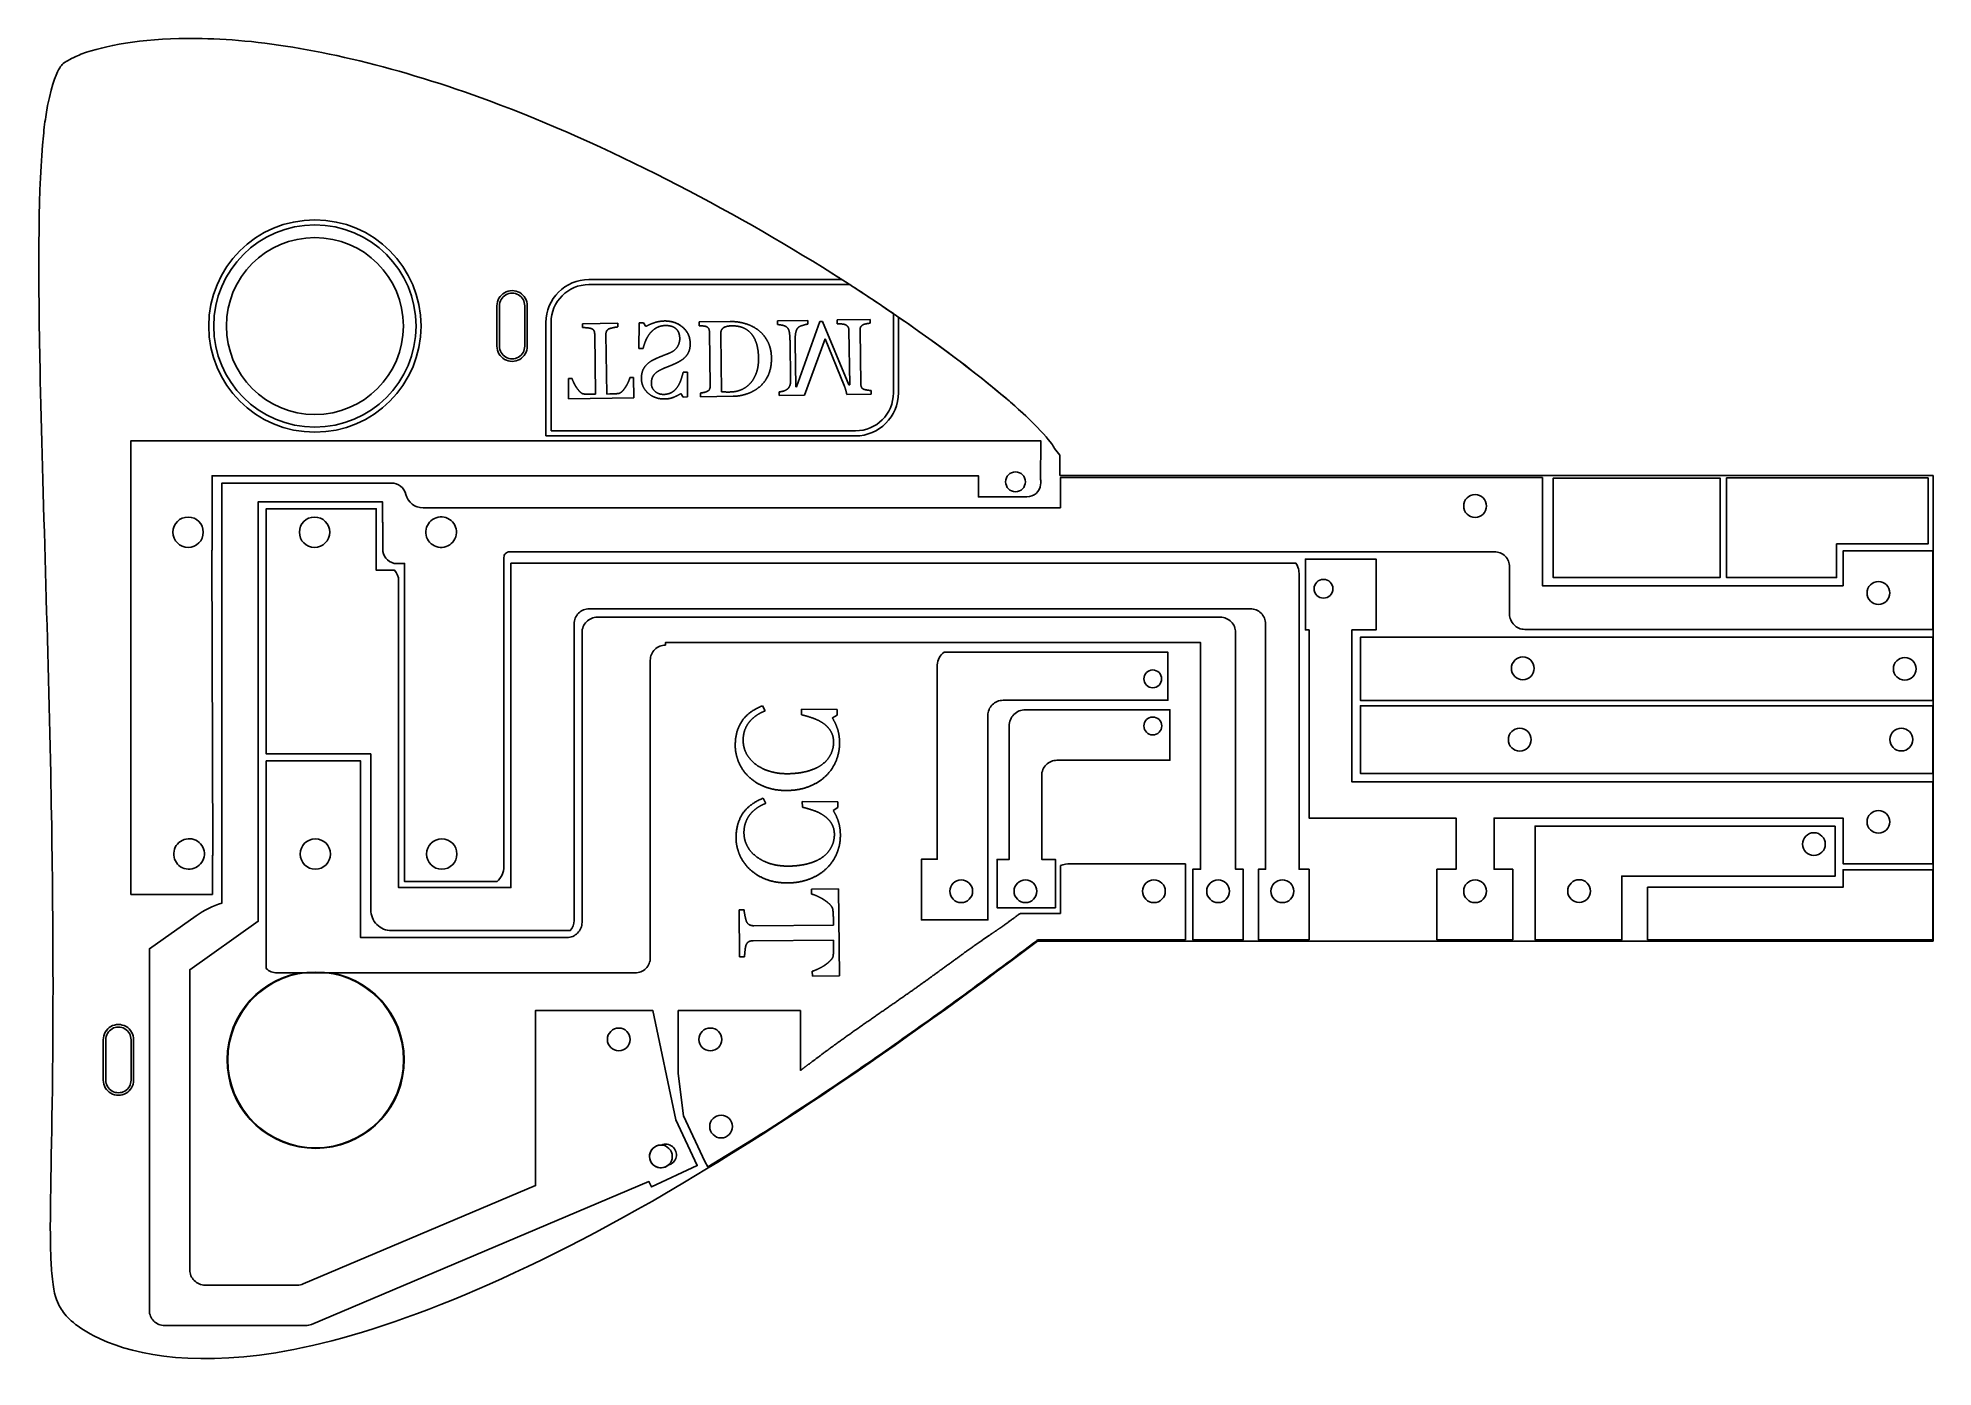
# Model space of a CAD drawing. Header units: millimetres. Extents: x -112.4 to -37.5, y -159.8 to -107.2.
import ezdxf

# ---------------------------------------------------------------- set-up
doc = ezdxf.new("R2010")
doc.units = ezdxf.units.MM
doc.layers.get('0').update_dxf_attribs({"linetype": 'CONTINUOUS'})

msp = doc.modelspace()

# ---------------------------------------------------------------- linework, layer by layer
for p, q in [((-80.622, -116.807), (-90.625, -116.807)), ((-90.625, -117.007), (-80.31, -117.007)), ((-94.163, -119.445), (-94.163, -117.846)), ((-93.163, -117.845), (-93.163, -119.445)), ((-79.504, -118.386), (-80.811, -118.405)), ((-80.811, -118.405), (-80.809, -118.553)), ((-79.502, -118.534), (-79.504, -118.386)), ((-78.585, -118.154), (-78.585, -121.292)), ((-78.385, -121.292), (-78.385, -118.291)), ((-92.325, -118.507), (-92.325, -122.992)), ((-92.125, -122.792), (-92.125, -118.507)), ((-89.485, -118.534), (-90.881, -118.554)), ((-90.881, -118.554), (-90.879, -118.702)), ((-90.398, -118.958), (-90.363, -121.343)), ((-89.919, -121.336), (-89.954, -118.97)), ((-89.483, -118.682), (-89.485, -118.534)), ((-88.636, -118.519), (-88.651, -119.533)), ((-88.47, -118.517), (-88.636, -118.519)), ((-88.378, -118.667), (-88.47, -118.517)), ((-85.045, -118.468), (-86.27, -118.486)), ((-86.27, -118.486), (-86.268, -118.634)), ((-85.86, -118.874), (-85.829, -121.009)), ((-85.381, -121.252), (-85.415, -118.98)), ((-81.974, -118.422), (-83.169, -118.44)), ((-83.169, -118.44), (-83.166, -118.588)), ((-81.494, -118.463), (-82.417, -121.05)), ((-82.097, -121.383), (-81.283, -119.15)), ((-81.972, -118.57), (-81.974, -118.422)), ((-81.39, -118.462), (-81.494, -118.463)), ((-80.344, -120.967), (-81.39, -118.462)), ((-81.283, -119.15), (-80.532, -120.996)), ((-80.344, -118.815), (-80.312, -120.966)), ((-79.873, -120.941), (-79.904, -118.809)), ((-88.651, -119.533), (-88.482, -119.53)), ((-82.673, -119.265), (-82.65, -120.778)), ((-82.444, -121.05), (-82.47, -119.284)), ((-86.729, -120.469), (-86.898, -120.472)), ((-86.731, -121.451), (-86.729, -120.469)), ((-91.294, -120.716), (-91.439, -120.719)), ((-91.439, -120.719), (-91.428, -121.521)), ((-90.363, -121.343), (-90.484, -121.344)), ((-89.797, -121.334), (-89.919, -121.336)), ((-88.861, -120.68), (-89.005, -120.682)), ((-88.849, -121.483), (-88.861, -120.68)), ((-86.985, -121.313), (-86.898, -121.454)), ((-86.212, -121.296), (-86.21, -121.444)), ((-83.108, -121.25), (-83.106, -121.398)), ((-83.106, -121.398), (-82.097, -121.383)), ((-82.417, -121.05), (-82.444, -121.05)), ((-80.429, -121.358), (-79.464, -121.344)), ((-80.312, -120.966), (-80.344, -120.967)), ((-79.464, -121.344), (-79.466, -121.196)), ((-91.428, -121.521), (-88.849, -121.483)), ((-86.898, -121.454), (-86.731, -121.451)), ((-86.21, -121.444), (-84.917, -121.425)), ((-80.085, -122.792), (-92.125, -122.792)), ((-92.325, -122.992), (-80.085, -122.992)), ((-72.21, -123.488), (-72.238, -123.432)), ((-72.238, -123.432), (-72.21, -123.488)), ((-71.999, -123.752), (-72.21, -123.488)), ((-72.21, -123.488), (-71.999, -123.752)), ((-71.999, -124.561), (-71.999, -123.752)), ((-71.999, -123.752), (-71.999, -124.561)), ((-71.922, -124.561), (-71.999, -124.561)), ((-71.999, -124.561), (-71.922, -124.561)), ((-71.922, -124.562), (-71.922, -124.561)), ((-71.922, -124.561), (-71.922, -124.562)), ((-63.873, -124.562), (-71.922, -124.562)), ((-71.922, -124.562), (-63.873, -124.562)), ((-57.084, -124.561), (-63.873, -124.561)), ((-63.873, -124.561), (-63.873, -124.562)), ((-63.873, -124.562), (-63.873, -124.561)), ((-63.873, -124.561), (-57.084, -124.561)), ((-57.084, -124.562), (-57.084, -124.561)), ((-57.084, -124.561), (-57.084, -124.562)), ((-47.983, -124.562), (-57.084, -124.562)), ((-57.084, -124.562), (-47.983, -124.562)), ((-37.47, -124.561), (-47.983, -124.561)), ((-47.983, -124.561), (-47.983, -124.562)), ((-47.983, -124.562), (-47.983, -124.561)), ((-47.983, -124.561), (-37.47, -124.561)), ((-37.47, -142.976), (-37.47, -124.561)), ((-37.47, -124.561), (-37.47, -142.976)), ((-83.661, -133.873), (-83.763, -133.665)), ((-83.763, -133.665), (-83.661, -133.873)), ((-80.812, -133.812), (-82.219, -133.799)), ((-82.219, -133.799), (-82.217, -134.027)), ((-82.217, -134.027), (-82.219, -133.799)), ((-82.219, -133.799), (-80.812, -133.812)), ((-80.998, -134.15), (-80.81, -134.034)), ((-80.81, -134.034), (-80.998, -134.15)), ((-80.81, -134.034), (-80.812, -133.812)), ((-80.812, -133.812), (-80.81, -134.034)), ((-83.629, -137.528), (-83.731, -137.32)), ((-83.731, -137.32), (-83.629, -137.528)), ((-80.78, -137.467), (-82.187, -137.454)), ((-82.187, -137.454), (-82.185, -137.682)), ((-82.185, -137.682), (-82.187, -137.454)), ((-82.187, -137.454), (-80.78, -137.467)), ((-80.966, -137.805), (-80.778, -137.689)), ((-80.778, -137.689), (-80.966, -137.805)), ((-80.778, -137.689), (-80.78, -137.467)), ((-80.78, -137.467), (-80.778, -137.689)), ((-71.971, -139.99), (-71.971, -141.879)), ((-71.971, -141.879), (-71.971, -139.99)), ((-69.035, -139.92), (-71.59, -139.92)), ((-71.59, -139.92), (-69.035, -139.92)), ((-69.035, -139.921), (-69.035, -139.92)), ((-69.035, -139.92), (-69.035, -139.921)), ((-67.035, -139.921), (-69.035, -139.921)), ((-69.035, -139.921), (-67.035, -139.921)), ((-67.035, -142.926), (-67.035, -139.921)), ((-67.035, -139.921), (-67.035, -142.926)), ((-80.75, -140.916), (-81.82, -140.926)), ((-81.82, -140.926), (-80.75, -140.916)), ((-81.82, -140.926), (-81.818, -141.118)), ((-81.818, -141.118), (-81.82, -140.926)), ((-80.72, -144.355), (-80.75, -140.916)), ((-80.75, -140.916), (-80.72, -144.355)), ((-84.49, -141.739), (-84.687, -141.74)), ((-84.687, -141.74), (-84.49, -141.739)), ((-84.687, -141.74), (-84.671, -143.603)), ((-84.671, -143.603), (-84.687, -141.74)), ((-80.954, -142.342), (-84.109, -142.369)), ((-84.109, -142.369), (-80.954, -142.342)), ((-80.956, -142.18), (-80.954, -142.342)), ((-80.954, -142.342), (-80.956, -142.18)), ((-72.595, -141.879), (-73.566, -141.879)), ((-73.566, -141.879), (-72.595, -141.879)), ((-72.453, -141.879), (-72.595, -141.879)), ((-72.595, -141.879), (-72.171, -141.879)), ((-72.171, -141.879), (-72.453, -141.879)), ((-71.971, -141.879), (-72.171, -141.879)), ((-72.171, -141.879), (-71.971, -141.879)), ((-84.129, -142.961), (-80.949, -142.934)), ((-80.949, -142.934), (-84.129, -142.961)), ((-80.949, -142.934), (-80.948, -143.095)), ((-80.948, -143.095), (-80.949, -142.934)), ((-72.918, -142.962), (-72.888, -142.926)), ((-72.888, -142.926), (-72.918, -142.962)), ((-72.888, -142.926), (-67.035, -142.926)), ((-67.035, -142.926), (-72.888, -142.926)), ((-72.888, -142.976), (-37.47, -142.976)), ((-37.47, -142.976), (-72.888, -142.976)), ((-84.671, -143.603), (-84.474, -143.601)), ((-84.474, -143.601), (-84.671, -143.603)), ((-81.792, -144.17), (-81.79, -144.364)), ((-81.79, -144.364), (-81.792, -144.17)), ((-81.79, -144.364), (-80.72, -144.355)), ((-80.72, -144.355), (-81.79, -144.364)), ((-82.259, -145.718), (-87.102, -145.718)), ((-87.102, -145.718), (-87.102, -148.218)), ((-87.102, -148.218), (-87.102, -145.718)), ((-87.102, -145.718), (-82.259, -145.718)), ((-82.259, -148.093), (-82.259, -145.718)), ((-82.259, -145.718), (-82.259, -148.093)), ((-109.732, -148.477), (-109.732, -146.877)), ((-108.732, -146.877), (-108.732, -148.476)), ((-87.102, -148.218), (-86.888, -149.887)), ((-86.888, -149.887), (-87.102, -148.218)), ((-86.888, -149.887), (-86.043, -151.7)), ((-86.043, -151.7), (-86.888, -149.887)), ((-85.917, -151.908), (-84.197, -150.855)), ((-84.197, -150.855), (-85.917, -151.908)), ((-86.043, -151.7), (-85.917, -151.908)), ((-85.917, -151.908), (-86.043, -151.7))]:
    msp.add_line(p, q)
for points in [[(-94.263, -117.846, -1.000273), (-93.063, -117.845), (-93.063, -119.445, -1.000273), (-94.263, -119.445)], [(-108.737, -123.184), (-72.756, -123.184), (-72.763, -124.712, -0.050368), (-72.764, -124.913, -0.383639), (-73.311, -125.405), (-75.223, -125.405), (-75.223, -124.567), (-105.529, -124.567), (-105.529, -127.496), (-105.527, -127.503, 0.078616), (-105.533, -127.542), (-105.504, -139.524, -0.045211), (-105.518, -139.691), (-105.518, -141.131), (-108.737, -141.131), (-108.737, -128.99), (-108.737, -128.99)], [(-105.529, -124.567), (-75.223, -124.567), (-75.223, -125.405), (-73.311, -125.405, 0.383639), (-72.764, -124.913, 0.050368), (-72.763, -124.712), (-72.756, -123.184), (-108.737, -123.184), (-108.737, -128.99), (-108.737, -128.99), (-108.737, -141.131), (-105.518, -141.131), (-105.518, -139.691, 0.045211), (-105.504, -139.524), (-105.533, -127.542, -0.078616), (-105.527, -127.503), (-105.529, -127.496)], [(-92.732, -152.65), (-92.732, -145.718), (-88.102, -145.718), (-87.186, -150.044), (-86.34, -151.857), (-88.153, -152.702), (-88.251, -152.491), (-101.598, -158.138, -0.100395), (-101.832, -158.185), (-107.409, -158.185, -0.414214), (-108.009, -157.585), (-108.009, -143.282), (-106.159, -141.973, -0.079348), (-105.14, -141.471), (-105.14, -124.858), (-98.443, -124.858, -0.342854), (-97.862, -125.31, 0.342854), (-97.183, -125.837), (-71.979, -125.837), (-71.979, -124.639), (-52.918, -124.639), (-52.918, -126.628, -0.003841), (-52.918, -126.637), (-52.918, -128.917), (-41.03, -128.917), (-41.03, -127.545), (-37.475, -127.545), (-37.475, -130.645), (-53.618, -130.645, -0.414214), (-54.218, -130.045), (-54.218, -128.174, 0.414214), (-54.818, -127.574), (-93.763, -127.574, 0.414214), (-93.988, -127.799), (-93.988, -140.022, -0.21525), (-94.259, -140.622), (-97.915, -140.622), (-97.915, -128.039), (-98.325, -128.039, -0.344351), (-98.78, -127.457), (-98.78, -126.467, 0.033605), (-98.785, -126.387), (-98.795, -125.6), (-101.711, -125.6), (-101.711, -125.6), (-103.7, -125.6), (-103.7, -128.607), (-103.7, -128.607), (-103.7, -130.974), (-103.7, -130.974), (-103.7, -142.116), (-103.7, -142.116), (-103.7, -142.193), (-106.409, -144.11), (-106.409, -155.985, 0.414214), (-105.809, -156.585), (-102.156, -156.585, 0.100395), (-101.923, -156.538)], [(-92.732, -145.718), (-92.732, -152.65), (-101.923, -156.538, -0.100395), (-102.156, -156.585), (-105.809, -156.585, -0.414214), (-106.409, -155.985), (-106.409, -144.11), (-103.7, -142.193), (-103.7, -142.116), (-103.7, -142.116), (-103.7, -130.974), (-103.7, -130.974), (-103.7, -128.607), (-103.7, -128.607), (-103.7, -125.6), (-101.711, -125.6), (-101.711, -125.6), (-98.795, -125.6), (-98.785, -126.387, -0.033605), (-98.78, -126.467), (-98.78, -127.457, 0.344351), (-98.325, -128.039), (-97.915, -128.039), (-97.915, -140.622), (-94.259, -140.622, 0.21525), (-93.988, -140.022), (-93.988, -127.799, -0.414214), (-93.763, -127.574), (-54.818, -127.574, -0.414214), (-54.218, -128.174), (-54.218, -130.045, 0.414214), (-53.618, -130.645), (-37.475, -130.645), (-37.475, -127.545), (-41.03, -127.545), (-41.03, -128.917), (-52.918, -128.917), (-52.918, -126.637, 0.003841), (-52.918, -126.628), (-52.918, -124.639), (-71.979, -124.639), (-71.979, -125.837), (-97.183, -125.837, -0.342854), (-97.862, -125.31, 0.342854), (-98.443, -124.858), (-105.14, -124.858), (-105.14, -141.471, 0.079348), (-106.159, -141.973), (-108.009, -143.282), (-108.009, -157.585, 0.414214), (-107.409, -158.185), (-101.832, -158.185, 0.100395), (-101.598, -158.138), (-88.251, -152.491), (-88.153, -152.702), (-86.34, -151.857), (-87.186, -150.044), (-88.102, -145.718)], [(-102.404, -125.873), (-101.481, -125.874), (-99.038, -125.874), (-99.038, -128.039), (-99.039, -128.039), (-99.039, -128.089), (-99.038, -128.089), (-99.038, -128.307), (-98.313, -128.307, -0.190002), (-98.152, -128.716), (-98.152, -131.974), (-98.152, -131.974), (-98.152, -140.862), (-93.711, -140.862), (-93.711, -128.03), (-62.666, -128.03, -0.073955), (-62.586, -128.188, -0.091394), (-62.543, -128.424), (-62.543, -140.137), (-62.149, -140.137), (-62.149, -142.926), (-64.149, -142.926), (-64.149, -140.137), (-63.869, -140.137), (-63.869, -130.43, 0.414214), (-64.469, -129.83), (-90.611, -129.83, 0.414214), (-91.211, -130.43), (-91.211, -142.162, -0.184483), (-91.364, -142.562), (-98.432, -142.562, -0.414214), (-99.252, -141.742), (-99.252, -135.574), (-103.383, -135.574), (-103.383, -125.873)], [(-62.666, -128.03), (-93.711, -128.03), (-93.711, -140.862), (-98.152, -140.862), (-98.152, -131.974), (-98.152, -131.974), (-98.152, -128.716, 0.190002), (-98.313, -128.307), (-99.038, -128.307), (-99.038, -128.089), (-99.039, -128.089), (-99.039, -128.039), (-99.038, -128.039), (-99.038, -125.874), (-101.481, -125.874), (-102.404, -125.873), (-103.383, -125.873), (-103.383, -135.574), (-99.252, -135.574), (-99.252, -141.742, 0.414214), (-98.432, -142.562), (-91.364, -142.562, 0.184483), (-91.211, -142.162), (-91.211, -130.43, -0.414214), (-90.611, -129.83), (-64.469, -129.83, -0.414214), (-63.869, -130.43), (-63.869, -140.137), (-64.149, -140.137), (-64.149, -142.926), (-62.149, -142.926), (-62.149, -140.137), (-62.543, -140.137), (-62.543, -128.424, 0.091394), (-62.586, -128.188, 0.073955)], [(-66.434, -140.137), (-66.434, -131.166), (-87.598, -131.166), (-87.598, -131.266, 0.414214), (-88.198, -131.866), (-88.198, -143.635, -0.414214), (-88.798, -144.235), (-100.655, -144.235), (-100.655, -144.235), (-100.797, -144.235, -10.933595), (-102.067, -144.235), (-102.963, -144.235, -0.196469), (-103.383, -144.063), (-103.383, -135.85), (-101.963, -135.85), (-99.655, -135.85), (-99.655, -142.835), (-91.498, -142.835, 0.414214), (-90.898, -142.235), (-90.898, -130.766, -0.414214), (-90.298, -130.166), (-65.652, -130.166, -0.414214), (-65.052, -130.766), (-65.052, -140.137), (-64.749, -140.137), (-64.749, -142.926), (-66.749, -142.926), (-66.749, -140.137)], [(-66.434, -131.166), (-66.434, -140.137), (-66.749, -140.137), (-66.749, -142.926), (-64.749, -142.926), (-64.749, -140.137), (-65.052, -140.137), (-65.052, -130.766, 0.414214), (-65.652, -130.166), (-90.298, -130.166, 0.414214), (-90.898, -130.766), (-90.898, -142.235, -0.414214), (-91.498, -142.835), (-99.655, -142.835), (-99.655, -135.85), (-101.963, -135.85), (-103.383, -135.85), (-103.383, -144.063, 0.196469), (-102.963, -144.235), (-100.655, -144.235), (-100.655, -144.235), (-88.798, -144.235, 0.414214), (-88.198, -143.635), (-88.198, -131.866, -0.414214), (-87.598, -131.266), (-87.598, -131.166)], [(-76.849, -132.051, -0.251381), (-76.58, -131.551), (-67.726, -131.551), (-67.726, -133.451), (-74.249, -133.451, 0.414214), (-74.849, -134.051), (-74.849, -139.739), (-74.849, -139.739), (-74.849, -142.136), (-74.849, -142.136), (-74.849, -142.137), (-76.849, -142.137), (-76.849, -142.136), (-77.478, -142.136), (-77.478, -139.739), (-76.849, -139.739)], [(-67.726, -131.551), (-76.58, -131.551, 0.251381), (-76.849, -132.051), (-76.849, -139.739), (-77.478, -139.739), (-77.478, -142.136), (-76.849, -142.136), (-76.849, -142.137), (-74.849, -142.137), (-74.849, -142.136), (-74.849, -142.136), (-74.849, -139.739), (-74.849, -139.739), (-74.849, -134.051, -0.414214), (-74.249, -133.451), (-67.726, -133.451)], [(-72.181, -141.658), (-74.482, -141.658), (-74.482, -139.749), (-74.005, -139.749), (-74.005, -134.467, -0.414214), (-73.363, -133.825), (-67.647, -133.825), (-67.647, -135.825), (-72.121, -135.825, 0.414214), (-72.721, -136.425), (-72.721, -139.749), (-72.181, -139.749)], [(-74.482, -139.749), (-74.482, -141.658), (-72.181, -141.658), (-72.181, -139.749), (-72.721, -139.749), (-72.721, -136.425, -0.414214), (-72.121, -135.825), (-67.647, -135.825), (-67.647, -133.825), (-73.363, -133.825, 0.414214), (-74.005, -134.467), (-74.005, -139.749)], [(-108.632, -148.476, -1.000273), (-109.832, -148.477), (-109.832, -146.877, -1.000273), (-108.632, -146.877)], [(-87.486, -151.839, -1.477564), (-87.756, -151.048, -1.093882)]]:
    msp.add_lwpolyline(points, format="xyb", close=True)
for points in [[(-52.491, -128.599), (-52.491, -124.661), (-45.892, -124.661), (-45.892, -128.599)], [(-45.892, -124.661), (-52.491, -124.661), (-52.491, -128.599), (-45.892, -128.599)], [(-37.67, -124.651), (-37.67, -127.264), (-41.289, -127.264), (-41.289, -128.599), (-45.638, -128.599), (-45.638, -124.651)], [(-41.289, -128.599), (-41.289, -127.264), (-37.67, -127.264), (-37.67, -124.651), (-45.638, -124.651), (-45.638, -128.599)], [(-56.333, -138.109), (-60.451, -138.109), (-60.451, -138.109), (-62.146, -138.109), (-62.146, -130.664), (-62.294, -130.664), (-62.294, -127.864), (-59.494, -127.864), (-59.494, -130.664), (-60.451, -130.664), (-60.451, -136.682), (-54.833, -136.682), (-54.833, -136.682), (-54.714, -136.682), (-54.714, -136.682), (-54.614, -136.682), (-54.614, -136.682), (-41.03, -136.682), (-41.03, -136.682), (-37.475, -136.682), (-37.475, -139.915), (-41.03, -139.915), (-41.03, -138.109), (-54.833, -138.109), (-54.833, -140.137), (-54.092, -140.137), (-54.092, -142.926), (-57.092, -142.926), (-57.092, -140.137), (-56.333, -140.137)], [(-62.146, -138.109), (-60.451, -138.109), (-60.451, -138.109), (-56.333, -138.109), (-56.333, -140.137), (-57.092, -140.137), (-57.092, -142.926), (-54.092, -142.926), (-54.092, -140.137), (-54.833, -140.137), (-54.833, -138.109), (-41.03, -138.109), (-41.03, -139.915), (-37.475, -139.915), (-37.475, -136.682), (-41.03, -136.682), (-41.03, -136.682), (-54.614, -136.682), (-54.614, -136.682), (-54.714, -136.682), (-54.714, -136.682), (-54.833, -136.682), (-54.833, -136.682), (-60.451, -136.682), (-60.451, -130.664), (-59.494, -130.664), (-59.494, -127.864), (-62.294, -127.864), (-62.294, -130.664), (-62.146, -130.664)], [(-41.03, -133.459), (-60.114, -133.459), (-60.114, -130.954), (-41.192, -130.954), (-41.192, -130.954), (-37.475, -130.954), (-37.475, -133.46), (-41.03, -133.46)], [(-41.192, -130.954), (-60.114, -130.954), (-60.114, -133.459), (-41.03, -133.459), (-41.03, -133.46), (-37.475, -133.46), (-37.475, -130.954), (-41.192, -130.954)], [(-37.475, -136.343), (-60.114, -136.343), (-60.114, -133.67), (-41.03, -133.67), (-41.03, -133.67), (-37.475, -133.67)], [(-60.114, -136.343), (-37.475, -136.343), (-37.475, -133.67), (-41.03, -133.67), (-41.03, -133.67), (-60.114, -133.67)], [(-41.337, -138.424), (-41.337, -140.404), (-42.737, -140.404), (-49.525, -140.404), (-49.779, -140.404), (-49.779, -140.424), (-49.778, -140.424), (-49.778, -142.926), (-53.209, -142.926), (-53.209, -138.424)], [(-41.337, -138.424), (-53.209, -138.424), (-53.209, -142.926), (-49.778, -142.926), (-49.778, -140.424), (-49.779, -140.424), (-49.779, -140.404), (-49.525, -140.404), (-41.337, -140.404)], [(-48.763, -142.926), (-48.763, -140.849), (-41.03, -140.849), (-41.03, -140.154), (-37.475, -140.154), (-37.475, -142.926)], [(-41.03, -140.849), (-48.763, -140.849), (-48.763, -142.926), (-37.475, -142.926), (-37.475, -140.154), (-41.03, -140.154)]]:
    msp.add_lwpolyline(points, close=True)
for centre, radius in [((-101.463, -118.645), 4.2), ((-101.463, -118.645), 4), ((-101.463, -118.645), 3.5), ((-101.463, -118.645), 3.5), ((-73.756, -124.808), 0.391), ((-73.756, -124.808), 0.391), ((-55.583, -125.765), 0.45), ((-55.583, -125.765), 0.45), ((-106.476, -126.802), 0.6), ((-106.476, -126.802), 0.6), ((-101.476, -126.802), 0.6), ((-101.476, -126.802), 0.6), ((-61.577, -129.039), 0.371), ((-61.577, -129.039), 0.371), ((-39.632, -129.205), 0.45), ((-39.632, -129.205), 0.45), ((-53.696, -132.188), 0.45), ((-53.696, -132.188), 0.45), ((-38.591, -132.207), 0.45), ((-38.591, -132.207), 0.45), ((-68.328, -132.603), 0.351), ((-68.328, -132.603), 0.351), ((-68.328, -134.467), 0.354), ((-68.328, -134.467), 0.354), ((-53.816, -135.008), 0.45), ((-53.816, -135.008), 0.45), ((-38.727, -135.006), 0.45), ((-38.727, -135.006), 0.45), ((-39.632, -138.259), 0.45), ((-39.632, -138.259), 0.45), ((-101.445, -139.533), 0.6), ((-101.445, -139.533), 0.6), ((-96.445, -139.533), 0.6), ((-96.445, -139.533), 0.6), ((-42.183, -139.14), 0.45), ((-42.183, -139.14), 0.45), ((-75.903, -141.005), 0.45), ((-75.903, -141.005), 0.45), ((-73.363, -141.005), 0.45), ((-73.363, -141.005), 0.45), ((-68.283, -141.005), 0.45), ((-68.283, -141.005), 0.45), ((-65.743, -141.005), 0.45), ((-65.743, -141.005), 0.45), ((-63.203, -141.005), 0.45), ((-63.203, -141.005), 0.45), ((-55.583, -141.005), 0.45), ((-55.583, -141.005), 0.45), ((-51.468, -140.998), 0.45), ((-51.468, -140.998), 0.45), ((-101.432, -147.677), 3.477), ((-89.444, -146.866), 0.45), ((-89.444, -146.866), 0.45), ((-85.825, -146.866), 0.45), ((-85.825, -146.866), 0.45), ((-85.4, -150.313), 0.45), ((-85.4, -150.313), 0.45), ((-87.779, -151.497), 0.45)]:
    msp.add_circle(centre, radius)
for centre, radius, start, end in [((-90.625, -118.507), 1.7, 90, 180), ((-93.663, -117.845), 0.5, 0, 180.03753), ((-90.625, -118.507), 1.5, 90, 180), ((-93.663, -119.445), 0.5, -180.03753, 0), ((-80.085, -121.292), 1.7, -90, 0), ((-80.085, -121.292), 1.5, -90, 0), ((-96.476, -126.802), 0.6, 115.94861, 297.35116), ((-96.476, -126.802), 0.6, 115.94861, 297.35116), ((-96.463, -126.795), 0.6, -64.05139, 117.35116), ((-96.463, -126.795), 0.6, -64.05139, 117.35116), ((-106.445, -139.533), 0.6, 115.95178, 297.3543), ((-106.445, -139.533), 0.6, 115.95178, 297.3543), ((-106.432, -139.527), 0.6, -64.04822, 117.3543), ((-106.432, -139.527), 0.6, -64.04822, 117.3543), ((-71.59, -141.005), 1.085, 90, 110.59535), ((-71.59, -141.005), 1.085, 90, 110.59535), ((-109.232, -146.877), 0.5, -0.03753, 180), ((-109.232, -148.477), 0.5, -180, 0.03753)]:
    msp.add_arc(centre, radius, start, end)
for points, degree, knots in [([(-72.888, -142.976), (-78.544, -147.262), (-83.633, -150.689), (-88.118, -153.259), (-94.265, -156.782), (-99.308, -158.66), (-103.011, -159.26), (-106.529, -159.83), (-108.905, -159.274), (-110.209, -158.589), (-111.002, -158.173), (-111.339, -157.801), (-111.526, -157.487), (-111.555, -157.438), (-111.58, -157.392), (-111.603, -157.345), (-111.716, -157.111), (-111.804, -156.806), (-111.865, -156.11), (-111.888, -155.854), (-111.904, -155.552), (-111.914, -155.201), (-111.954, -153.719), (-111.873, -151.387), (-111.837, -148.266), (-111.8, -144.967), (-111.818, -140.81), (-111.909, -136.34), (-112.022, -130.745), (-112.244, -124.754), (-112.341, -119.888), (-112.416, -116.135), (-112.396, -113.055), (-112.2, -111.118), (-112.169, -110.81), (-112.133, -110.53), (-112.093, -110.277), (-111.936, -109.271), (-111.701, -108.678), (-111.602, -108.511), (-111.533, -108.395), (-111.49, -108.338), (-111.461, -108.305), (-111.411, -108.249), (-111.369, -108.211), (-111.133, -108.085), (-111.101, -108.068), (-111.065, -108.05), (-111.026, -108.031), (-110.886, -107.962), (-110.705, -107.887), (-110.49, -107.815), (-109.566, -107.504), (-108.033, -107.247), (-106.153, -107.268), (-105.548, -107.274), (-104.905, -107.307), (-104.228, -107.37), (-101.487, -107.623), (-98.09, -108.431), (-94.557, -109.739), (-89.924, -111.455), (-84.994, -114.048), (-81.018, -116.556), (-77.553, -118.742), (-74.79, -120.854), (-73.347, -122.204), (-72.899, -122.624), (-72.566, -122.996), (-72.384, -123.227), (-72.316, -123.313), (-72.262, -123.394), (-72.238, -123.432)], 3, [-0.9948158, -0.9948158, -0.9948158, -0.9948158, -0.935611, -0.935611, -0.935611, -0.854398, -0.854398, -0.854398, -0.7772926, -0.7772926, -0.7772926, -0.7323025, -0.7323025, -0.7323025, -0.7258712, -0.7258712, -0.7258712, -0.6941787, -0.6941787, -0.6941787, -0.6823909, -0.6823909, -0.6823909, -0.6327357, -0.6327357, -0.6327357, -0.5802693, -0.5802693, -0.5802693, -0.5145863, -0.5145863, -0.5145863, -0.4638506, -0.4638506, -0.4638506, -0.4557319, -0.4557319, -0.4557319, -0.4234348, -0.4234348, -0.4234348, -0.411111, -0.411111, -0.411111, -0.3902427, -0.3902427, -0.3902427, -0.3869917, -0.3869917, -0.3869917, -0.373842, -0.373842, -0.373842, -0.3174849, -0.3174849, -0.3174849, -0.299419, -0.299419, -0.299419, -0.2257137, -0.2257137, -0.2257137, -0.1290658, -0.1290658, -0.1290658, -0.0450006, -0.0450006, -0.0450006, -0.0180924, -0.0180924, -0.0180924, -0.0067911, -0.0067911, -0.0067911, -0.0067911]), ([(-80.622, -116.807), (-80.753, -116.724), (-80.885, -116.64), (-81.018, -116.556), (-84.994, -114.048), (-89.924, -111.455), (-94.557, -109.739), (-98.09, -108.431), (-101.487, -107.623), (-104.228, -107.37), (-104.905, -107.307), (-105.548, -107.274), (-106.153, -107.268), (-108.033, -107.247), (-109.566, -107.504), (-110.49, -107.815), (-110.705, -107.887), (-110.886, -107.962), (-111.026, -108.031), (-111.065, -108.05), (-111.101, -108.068), (-111.133, -108.085), (-111.369, -108.211), (-111.411, -108.249), (-111.461, -108.305), (-111.49, -108.338), (-111.533, -108.395), (-111.602, -108.511), (-111.701, -108.678), (-111.936, -109.271), (-112.093, -110.277), (-112.133, -110.53), (-112.169, -110.81), (-112.2, -111.118), (-112.396, -113.055), (-112.416, -116.135), (-112.341, -119.888), (-112.244, -124.754), (-112.022, -130.745), (-111.909, -136.34), (-111.818, -140.81), (-111.8, -144.967), (-111.837, -148.266), (-111.873, -151.387), (-111.954, -153.719), (-111.914, -155.201), (-111.904, -155.552), (-111.888, -155.854), (-111.865, -156.11), (-111.804, -156.806), (-111.716, -157.111), (-111.603, -157.345), (-111.58, -157.392), (-111.555, -157.438), (-111.526, -157.487), (-111.339, -157.801), (-111.002, -158.173), (-110.209, -158.589), (-108.905, -159.274), (-106.529, -159.83), (-103.011, -159.26), (-99.308, -158.66), (-94.265, -156.782), (-88.118, -153.259), (-83.633, -150.689), (-78.544, -147.262), (-72.888, -142.976)], 3, [0.1258348, 0.1258348, 0.1258348, 0.1258348, 0.1290658, 0.1290658, 0.1290658, 0.2257137, 0.2257137, 0.2257137, 0.299419, 0.299419, 0.299419, 0.3174849, 0.3174849, 0.3174849, 0.373842, 0.373842, 0.373842, 0.3869917, 0.3869917, 0.3869917, 0.3902427, 0.3902427, 0.3902427, 0.411111, 0.411111, 0.411111, 0.4234348, 0.4234348, 0.4234348, 0.4557319, 0.4557319, 0.4557319, 0.4638506, 0.4638506, 0.4638506, 0.5145863, 0.5145863, 0.5145863, 0.5802693, 0.5802693, 0.5802693, 0.6327357, 0.6327357, 0.6327357, 0.6823909, 0.6823909, 0.6823909, 0.6941787, 0.6941787, 0.6941787, 0.7258712, 0.7258712, 0.7258712, 0.7323025, 0.7323025, 0.7323025, 0.7772926, 0.7772926, 0.7772926, 0.854398, 0.854398, 0.854398, 0.935611, 0.935611, 0.935611, 0.9948158, 0.9948158, 0.9948158, 0.9948158]), ([(-72.238, -123.432), (-72.262, -123.394), (-72.316, -123.313), (-72.384, -123.227), (-72.566, -122.996), (-72.899, -122.624), (-73.347, -122.204), (-74.402, -121.217), (-76.161, -119.823), (-78.385, -118.291)], 3, [0.0067911, 0.0067911, 0.0067911, 0.0067911, 0.01809236, 0.01809236, 0.01809236, 0.04500055, 0.04500055, 0.04500055, 0.10644384, 0.10644384, 0.10644384, 0.10644384]), ([(-74.264, -142.394), (-74.265, -142.395), (-74.355, -142.454), (-74.535, -142.573), (-74.803, -142.754), (-75.157, -142.998), (-75.597, -143.31), (-76.039, -143.629), (-76.486, -143.956), (-76.946, -144.291), (-77.422, -144.635), (-77.919, -144.988), (-78.435, -145.349), (-78.965, -145.716), (-79.5, -146.086), (-80.031, -146.456), (-80.548, -146.823), (-81.044, -147.182), (-81.487, -147.511), (-81.819, -147.761), (-82.053, -147.938), (-82.199, -148.047), (-82.259, -148.093)], 5, [-0.920242, -0.920242, -0.920242, -0.920242, -0.920242, -0.920242, -0.92, -0.88, -0.84, -0.8, -0.76, -0.72, -0.68, -0.64, -0.6, -0.56, -0.52, -0.48, -0.44, -0.4, -0.36, -0.32, -0.28, -0.2516027, -0.2516027, -0.2516027, -0.2516027, -0.2516027, -0.2516027]), ([(-82.259, -148.093), (-82.199, -148.047), (-82.053, -147.938), (-81.819, -147.761), (-81.487, -147.511), (-81.044, -147.182), (-80.548, -146.823), (-80.031, -146.456), (-79.5, -146.086), (-78.965, -145.716), (-78.435, -145.349), (-77.919, -144.988), (-77.422, -144.635), (-76.946, -144.291), (-76.486, -143.956), (-76.039, -143.629), (-75.597, -143.31), (-75.157, -142.998), (-74.803, -142.754), (-74.535, -142.573), (-74.355, -142.454), (-74.265, -142.395), (-74.264, -142.394)], 5, [0.2516027, 0.2516027, 0.2516027, 0.2516027, 0.2516027, 0.2516027, 0.28, 0.32, 0.36, 0.4, 0.44, 0.48, 0.52, 0.56, 0.6, 0.64, 0.68, 0.72, 0.76, 0.8, 0.84, 0.88, 0.92, 0.920242, 0.920242, 0.920242, 0.920242, 0.920242, 0.920242]), ([(-74.264, -142.394), (-74.231, -142.369), (-74.164, -142.319), (-74.064, -142.245), (-73.964, -142.17), (-73.863, -142.096), (-73.762, -142.022), (-73.663, -141.95), (-73.598, -141.902), (-73.566, -141.879)], 3, [-1, -1, -1, -1, -0.8571429, -0.7142857, -0.5714286, -0.4285714, -0.2857143, -0.1428571, -0.0080029, -0.0080029, -0.0080029, -0.0080029]), ([(-74.264, -142.394), (-74.231, -142.369), (-74.164, -142.319), (-74.064, -142.245), (-73.964, -142.17), (-73.863, -142.096), (-73.762, -142.022), (-73.663, -141.95), (-73.598, -141.902), (-73.566, -141.879)], 3, [-1, -1, -1, -1, -0.8571429, -0.7142857, -0.5714286, -0.4285714, -0.2857143, -0.1428571, -0.0080029, -0.0080029, -0.0080029, -0.0080029]), ([(-84.197, -150.855), (-82.233, -149.612), (-80.281, -148.296), (-78.381, -146.958), (-76.543, -145.665), (-74.714, -144.323), (-72.918, -142.962)], 3, [-1.484947, -1.484947, -1.484947, -1.484947, -0.787572, -0.787572, -0.787572, -0.113119, -0.113119, -0.113119, -0.113119]), ([(-84.197, -150.855), (-82.233, -149.612), (-80.281, -148.296), (-78.381, -146.958), (-76.543, -145.665), (-74.714, -144.323), (-72.918, -142.962)], 3, [-1.484947, -1.484947, -1.484947, -1.484947, -0.787572, -0.787572, -0.787572, -0.113119, -0.113119, -0.113119, -0.113119])]:
    msp.add_open_spline(points, degree=degree, knots=knots)
for points, degree in [([(-78.585, -118.154), (-79.134, -117.778), (-79.711, -117.395), (-80.31, -117.007)], 3), ([(-90.879, -118.702), (-90.821, -118.706), (-90.701, -118.716)], 2), ([(-90.701, -118.716), (-90.581, -118.727), (-90.535, -118.745)], 2), ([(-90.535, -118.745), (-90.465, -118.771), (-90.432, -118.822)], 2), ([(-90.432, -118.822), (-90.399, -118.872), (-90.398, -118.958)], 2), ([(-89.954, -118.97), (-89.955, -118.901), (-89.926, -118.844)], 2), ([(-89.926, -118.844), (-89.898, -118.786), (-89.826, -118.753)], 2), ([(-89.826, -118.753), (-89.788, -118.738), (-89.669, -118.712)], 2), ([(-89.669, -118.712), (-89.549, -118.685), (-89.483, -118.682)], 2), ([(-88.038, -118.513), (-88.235, -118.578), (-88.378, -118.667)], 2), ([(-88.365, -119.189), (-88.297, -119.037), (-88.185, -118.904)], 2), ([(-88.185, -118.904), (-88.078, -118.78), (-87.934, -118.705)], 2), ([(-87.643, -118.446), (-87.841, -118.449), (-88.038, -118.513)], 2), ([(-87.934, -118.705), (-87.79, -118.629), (-87.599, -118.627)], 2), ([(-86.92, -118.69), (-87.214, -118.44), (-87.643, -118.446)], 2), ([(-87.599, -118.627), (-87.455, -118.624), (-87.347, -118.66)], 2), ([(-87.347, -118.66), (-87.239, -118.696), (-87.171, -118.764)], 2), ([(-87.171, -118.764), (-87.103, -118.832), (-87.07, -118.925)], 2), ([(-87.034, -119.138), (-87.032, -119.316), (-87.129, -119.47)], 2), ([(-87.07, -118.925), (-87.036, -119.017), (-87.034, -119.138)], 2), ([(-86.621, -119.331), (-86.627, -118.94), (-86.92, -118.69)], 2), ([(-86.268, -118.634), (-86.208, -118.633), (-86.111, -118.643)], 2), ([(-86.111, -118.643), (-86.014, -118.653), (-85.982, -118.667)], 2), ([(-85.982, -118.667), (-85.919, -118.693), (-85.89, -118.746)], 2), ([(-85.89, -118.746), (-85.861, -118.799), (-85.86, -118.874)], 2), ([(-85.415, -118.98), (-85.417, -118.79), (-85.308, -118.716)], 2), ([(-85.308, -118.716), (-85.199, -118.641), (-84.969, -118.638)], 2), ([(-84.454, -118.547), (-84.74, -118.463), (-85.045, -118.468)], 2), ([(-84.969, -118.638), (-84.705, -118.634), (-84.505, -118.725)], 2), ([(-84.505, -118.725), (-84.306, -118.815), (-84.18, -118.98)], 2), ([(-83.935, -118.804), (-84.167, -118.63), (-84.454, -118.547)], 2), ([(-84.18, -118.98), (-84.048, -119.153), (-83.986, -119.382)], 2), ([(-83.559, -119.253), (-83.705, -118.978), (-83.935, -118.804)], 2), ([(-83.166, -118.588), (-83.073, -118.595), (-82.969, -118.616)], 2), ([(-82.969, -118.616), (-82.865, -118.638), (-82.809, -118.683)], 2), ([(-82.809, -118.683), (-82.735, -118.74), (-82.706, -118.861)], 2), ([(-82.706, -118.861), (-82.677, -118.981), (-82.673, -119.265)], 2), ([(-82.47, -119.284), (-82.474, -119.028), (-82.444, -118.894)], 2), ([(-82.444, -118.894), (-82.413, -118.76), (-82.347, -118.701)], 2), ([(-82.347, -118.701), (-82.302, -118.656), (-82.159, -118.615)], 2), ([(-82.159, -118.615), (-82.016, -118.573), (-81.972, -118.57)], 2), ([(-80.809, -118.553), (-80.738, -118.554), (-80.626, -118.565)], 2), ([(-80.626, -118.565), (-80.514, -118.576), (-80.472, -118.598)], 2), ([(-80.472, -118.598), (-80.407, -118.637), (-80.376, -118.687)], 2), ([(-80.376, -118.687), (-80.345, -118.738), (-80.344, -118.815)], 2), ([(-79.904, -118.809), (-79.905, -118.736), (-79.881, -118.685)], 2), ([(-79.881, -118.685), (-79.857, -118.635), (-79.787, -118.596)], 2), ([(-79.787, -118.596), (-79.749, -118.575), (-79.654, -118.556)], 2), ([(-79.654, -118.556), (-79.558, -118.537), (-79.502, -118.534)], 2), ([(-88.482, -119.53), (-88.432, -119.342), (-88.365, -119.189)], 2), ([(-87.733, -119.832), (-87.907, -119.9), (-88.033, -119.96)], 2), ([(-87.424, -119.708), (-87.559, -119.764), (-87.733, -119.832)], 2), ([(-87.129, -119.47), (-87.227, -119.625), (-87.424, -119.708)], 2), ([(-86.995, -120.015), (-86.881, -119.944), (-86.796, -119.851)], 2), ([(-86.796, -119.851), (-86.704, -119.746), (-86.661, -119.621)], 2), ([(-86.661, -119.621), (-86.618, -119.496), (-86.621, -119.331)], 2), ([(-83.918, -119.914), (-83.914, -120.212), (-83.989, -120.453)], 2), ([(-83.986, -119.382), (-83.923, -119.612), (-83.918, -119.914)], 2), ([(-83.408, -119.905), (-83.413, -119.528), (-83.559, -119.253)], 2), ([(-83.545, -120.614), (-83.402, -120.312), (-83.408, -119.905)], 2), ([(-88.418, -120.26), (-88.554, -120.445), (-88.549, -120.738)], 2), ([(-88.033, -119.96), (-88.282, -120.076), (-88.418, -120.26)], 2), ([(-88.157, -120.92), (-88.16, -120.728), (-88.072, -120.601)], 2), ([(-88.072, -120.601), (-87.984, -120.473), (-87.814, -120.39)], 2), ([(-87.814, -120.39), (-87.663, -120.314), (-87.517, -120.259)], 2), ([(-87.517, -120.259), (-87.371, -120.204), (-87.234, -120.141)], 2), ([(-87.234, -120.141), (-87.11, -120.085), (-86.995, -120.015)], 2), ([(-86.898, -120.472), (-86.941, -120.641), (-86.996, -120.797)], 2), ([(-83.989, -120.453), (-84.065, -120.695), (-84.215, -120.876)], 2), ([(-83.946, -121.106), (-83.689, -120.916), (-83.545, -120.614)], 2), ([(-91.224, -120.889), (-91.274, -120.785), (-91.294, -120.716)], 2), ([(-91.111, -121.087), (-91.175, -120.994), (-91.224, -120.889)], 2), ([(-90.972, -121.253), (-91.047, -121.18), (-91.111, -121.087)], 2), ([(-90.828, -121.333), (-90.897, -121.326), (-90.972, -121.253)], 2), ([(-90.644, -121.344), (-90.74, -121.342), (-90.828, -121.333)], 2), ([(-90.484, -121.344), (-90.548, -121.345), (-90.644, -121.344)], 2), ([(-89.616, -121.327), (-89.714, -121.333), (-89.797, -121.334)], 2), ([(-89.453, -121.313), (-89.518, -121.322), (-89.616, -121.327)], 2), ([(-89.311, -121.228), (-89.384, -121.301), (-89.453, -121.313)], 2), ([(-89.177, -121.058), (-89.238, -121.155), (-89.311, -121.228)], 2), ([(-89.07, -120.862), (-89.118, -120.966), (-89.177, -121.058)], 2), ([(-89.005, -120.682), (-89.022, -120.758), (-89.07, -120.862)], 2), ([(-88.549, -120.738), (-88.547, -120.907), (-88.476, -121.052)], 2), ([(-88.476, -121.052), (-88.405, -121.197), (-88.276, -121.31)], 2), ([(-88.276, -121.31), (-88.154, -121.416), (-87.988, -121.475)], 2), ([(-88.012, -121.229), (-88.154, -121.104), (-88.157, -120.92)], 2), ([(-87.673, -121.351), (-87.871, -121.354), (-88.012, -121.229)], 2), ([(-87.357, -121.274), (-87.485, -121.348), (-87.673, -121.351)], 2), ([(-87.141, -121.078), (-87.229, -121.2), (-87.357, -121.274)], 2), ([(-87.278, -121.464), (-87.118, -121.399), (-86.985, -121.313)], 2), ([(-86.996, -120.797), (-87.051, -120.952), (-87.141, -121.078)], 2), ([(-86.083, -121.275), (-86.158, -121.291), (-86.212, -121.296)], 2), ([(-85.944, -121.227), (-86.008, -121.259), (-86.083, -121.275)], 2), ([(-85.851, -121.136), (-85.874, -121.193), (-85.944, -121.227)], 2), ([(-85.829, -121.009), (-85.828, -121.079), (-85.851, -121.136)], 2), ([(-85.221, -121.255), (-85.329, -121.253), (-85.381, -121.252)], 2), ([(-85.028, -121.255), (-85.114, -121.256), (-85.221, -121.255)], 2), ([(-84.564, -121.15), (-84.772, -121.251), (-85.028, -121.255)], 2), ([(-84.917, -121.425), (-84.651, -121.421), (-84.393, -121.334)], 2), ([(-84.215, -120.876), (-84.356, -121.049), (-84.564, -121.15)], 2), ([(-84.393, -121.334), (-84.136, -121.248), (-83.946, -121.106)], 2), ([(-82.923, -121.216), (-83.017, -121.244), (-83.108, -121.25)], 2), ([(-82.766, -121.13), (-82.83, -121.187), (-82.923, -121.216)], 2), ([(-82.678, -120.993), (-82.708, -121.077), (-82.766, -121.13)], 2), ([(-82.65, -120.778), (-82.648, -120.909), (-82.678, -120.993)], 2), ([(-80.532, -120.996), (-80.491, -121.098), (-80.461, -121.209)], 2), ([(-80.461, -121.209), (-80.432, -121.32), (-80.429, -121.358)], 2), ([(-79.846, -121.068), (-79.872, -121.01), (-79.873, -120.941)], 2), ([(-79.749, -121.15), (-79.82, -121.126), (-79.846, -121.068)], 2), ([(-79.616, -121.179), (-79.707, -121.164), (-79.749, -121.15)], 2), ([(-79.466, -121.196), (-79.525, -121.194), (-79.616, -121.179)], 2), ([(-87.988, -121.475), (-87.822, -121.534), (-87.643, -121.532)], 2), ([(-87.643, -121.532), (-87.439, -121.529), (-87.278, -121.464)], 2), ([(-83.763, -133.665), (-84.347, -133.909), (-84.595, -134.306)], 2), ([(-84.595, -134.306), (-84.347, -133.909), (-83.763, -133.665)], 2), ([(-84.274, -134.295), (-84.153, -134.155), (-83.998, -134.048)], 2), ([(-83.998, -134.048), (-84.153, -134.155), (-84.274, -134.295)], 2), ([(-83.998, -134.048), (-83.844, -133.941), (-83.661, -133.873)], 2), ([(-83.661, -133.873), (-83.844, -133.941), (-83.998, -134.048)], 2), ([(-82.217, -134.027), (-82.011, -134.07), (-81.769, -134.156)], 2), ([(-81.769, -134.156), (-82.011, -134.07), (-82.217, -134.027)], 2), ([(-80.791, -134.598), (-80.866, -134.362), (-80.998, -134.15)], 2), ([(-80.998, -134.15), (-80.866, -134.362), (-80.791, -134.598)], 2), ([(-84.595, -134.306), (-84.843, -134.702), (-84.839, -135.247)], 2), ([(-84.839, -135.247), (-84.843, -134.702), (-84.595, -134.306)], 2), ([(-84.526, -135.038), (-84.528, -134.813), (-84.459, -134.624)], 2), ([(-84.459, -134.624), (-84.528, -134.813), (-84.526, -135.038)], 2), ([(-84.459, -134.624), (-84.39, -134.435), (-84.274, -134.295)], 2), ([(-84.274, -134.295), (-84.39, -134.435), (-84.459, -134.624)], 2), ([(-81.769, -134.156), (-81.528, -134.243), (-81.36, -134.361)], 2), ([(-81.36, -134.361), (-81.528, -134.243), (-81.769, -134.156)], 2), ([(-81.36, -134.361), (-81.17, -134.493), (-81.062, -134.675)], 2), ([(-81.062, -134.675), (-81.17, -134.493), (-81.36, -134.361)], 2), ([(-81.062, -134.675), (-80.953, -134.857), (-80.951, -135.093)], 2), ([(-80.951, -135.093), (-80.953, -134.857), (-81.062, -134.675)], 2), ([(-80.714, -135.125), (-80.717, -134.833), (-80.791, -134.598)], 2), ([(-80.791, -134.598), (-80.717, -134.833), (-80.714, -135.125)], 2), ([(-84.839, -135.247), (-84.835, -135.599), (-84.694, -135.922)], 2), ([(-84.694, -135.922), (-84.835, -135.599), (-84.839, -135.247)], 2), ([(-84.388, -135.58), (-84.524, -135.338), (-84.526, -135.038)], 2), ([(-84.526, -135.038), (-84.524, -135.338), (-84.388, -135.58)], 2), ([(-84.014, -135.997), (-84.252, -135.822), (-84.388, -135.58)], 2), ([(-84.388, -135.58), (-84.252, -135.822), (-84.014, -135.997)], 2), ([(-81.066, -135.595), (-81.184, -135.828), (-81.416, -136)], 2), ([(-81.416, -136), (-81.184, -135.828), (-81.066, -135.595)], 2), ([(-80.951, -135.093), (-80.949, -135.363), (-81.066, -135.595)], 2), ([(-81.066, -135.595), (-80.949, -135.363), (-80.951, -135.093)], 2), ([(-80.858, -135.862), (-80.711, -135.516), (-80.714, -135.125)], 2), ([(-80.714, -135.125), (-80.711, -135.516), (-80.858, -135.862)], 2), ([(-84.694, -135.922), (-84.552, -136.244), (-84.288, -136.492)], 2), ([(-84.288, -136.492), (-84.552, -136.244), (-84.694, -135.922)], 2), ([(-83.457, -136.266), (-83.774, -136.173), (-84.014, -135.997)], 2), ([(-84.014, -135.997), (-83.774, -136.173), (-83.457, -136.266)], 2), ([(-82.762, -136.356), (-83.14, -136.359), (-83.457, -136.266)], 2), ([(-83.457, -136.266), (-83.14, -136.359), (-82.762, -136.356)], 2), ([(-81.987, -136.257), (-82.334, -136.352), (-82.762, -136.356)], 2), ([(-82.762, -136.356), (-82.334, -136.352), (-81.987, -136.257)], 2), ([(-81.416, -136), (-81.64, -136.163), (-81.987, -136.257)], 2), ([(-81.987, -136.257), (-81.64, -136.163), (-81.416, -136)], 2), ([(-81.278, -136.463), (-81.005, -136.208), (-80.858, -135.862)], 2), ([(-80.858, -135.862), (-81.005, -136.208), (-81.278, -136.463)], 2), ([(-84.288, -136.492), (-84.024, -136.737), (-83.646, -136.881)], 2), ([(-83.646, -136.881), (-84.024, -136.737), (-84.288, -136.492)], 2), ([(-83.646, -136.881), (-83.268, -137.025), (-82.795, -137.02)], 2), ([(-82.795, -137.02), (-83.268, -137.025), (-83.646, -136.881)], 2), ([(-82.795, -137.02), (-82.322, -137.016), (-81.938, -136.868)], 2), ([(-81.938, -136.868), (-82.322, -137.016), (-82.795, -137.02)], 2), ([(-81.938, -136.868), (-81.554, -136.721), (-81.278, -136.463)], 2), ([(-81.278, -136.463), (-81.554, -136.721), (-81.938, -136.868)], 2), ([(-83.731, -137.32), (-84.315, -137.564), (-84.563, -137.961)], 2), ([(-84.563, -137.961), (-84.315, -137.564), (-83.731, -137.32)], 2), ([(-84.242, -137.95), (-84.121, -137.81), (-83.966, -137.703)], 2), ([(-83.966, -137.703), (-84.121, -137.81), (-84.242, -137.95)], 2), ([(-83.966, -137.703), (-83.812, -137.596), (-83.629, -137.528)], 2), ([(-83.629, -137.528), (-83.812, -137.596), (-83.966, -137.703)], 2), ([(-82.185, -137.682), (-81.979, -137.725), (-81.737, -137.812)], 2), ([(-81.737, -137.812), (-81.979, -137.725), (-82.185, -137.682)], 2), ([(-81.737, -137.812), (-81.496, -137.898), (-81.328, -138.016)], 2), ([(-81.328, -138.016), (-81.496, -137.898), (-81.737, -137.812)], 2), ([(-80.759, -138.253), (-80.834, -138.018), (-80.966, -137.805)], 2), ([(-80.966, -137.805), (-80.834, -138.018), (-80.759, -138.253)], 2), ([(-84.563, -137.961), (-84.811, -138.358), (-84.807, -138.902)], 2), ([(-84.807, -138.902), (-84.811, -138.358), (-84.563, -137.961)], 2), ([(-84.494, -138.693), (-84.496, -138.469), (-84.427, -138.279)], 2), ([(-84.427, -138.279), (-84.496, -138.469), (-84.494, -138.693)], 2), ([(-84.427, -138.279), (-84.358, -138.09), (-84.242, -137.95)], 2), ([(-84.242, -137.95), (-84.358, -138.09), (-84.427, -138.279)], 2), ([(-81.328, -138.016), (-81.138, -138.148), (-81.03, -138.33)], 2), ([(-81.03, -138.33), (-81.138, -138.148), (-81.328, -138.016)], 2), ([(-81.03, -138.33), (-80.921, -138.512), (-80.919, -138.748)], 2), ([(-80.919, -138.748), (-80.921, -138.512), (-81.03, -138.33)], 2), ([(-80.682, -138.78), (-80.685, -138.488), (-80.759, -138.253)], 2), ([(-80.759, -138.253), (-80.685, -138.488), (-80.682, -138.78)], 2), ([(-84.807, -138.902), (-84.803, -139.255), (-84.662, -139.577)], 2), ([(-84.662, -139.577), (-84.803, -139.255), (-84.807, -138.902)], 2), ([(-84.356, -139.235), (-84.492, -138.993), (-84.494, -138.693)], 2), ([(-84.494, -138.693), (-84.492, -138.993), (-84.356, -139.235)], 2), ([(-83.982, -139.653), (-84.22, -139.477), (-84.356, -139.235)], 2), ([(-84.356, -139.235), (-84.22, -139.477), (-83.982, -139.653)], 2), ([(-81.034, -139.251), (-81.152, -139.483), (-81.384, -139.655)], 2), ([(-81.384, -139.655), (-81.152, -139.483), (-81.034, -139.251)], 2), ([(-80.919, -138.748), (-80.917, -139.018), (-81.034, -139.251)], 2), ([(-81.034, -139.251), (-80.917, -139.018), (-80.919, -138.748)], 2), ([(-80.826, -139.517), (-80.679, -139.171), (-80.682, -138.78)], 2), ([(-80.682, -138.78), (-80.679, -139.171), (-80.826, -139.517)], 2), ([(-84.662, -139.577), (-84.52, -139.899), (-84.256, -140.147)], 2), ([(-84.256, -140.147), (-84.52, -139.899), (-84.662, -139.577)], 2), ([(-84.256, -140.147), (-83.992, -140.392), (-83.614, -140.536)], 2), ([(-83.614, -140.536), (-83.992, -140.392), (-84.256, -140.147)], 2), ([(-83.425, -139.921), (-83.742, -139.828), (-83.982, -139.653)], 2), ([(-83.982, -139.653), (-83.742, -139.828), (-83.425, -139.921)], 2), ([(-82.73, -140.011), (-83.108, -140.014), (-83.425, -139.921)], 2), ([(-83.425, -139.921), (-83.108, -140.014), (-82.73, -140.011)], 2), ([(-81.955, -139.912), (-82.302, -140.007), (-82.73, -140.011)], 2), ([(-82.73, -140.011), (-82.302, -140.007), (-81.955, -139.912)], 2), ([(-81.384, -139.655), (-81.608, -139.818), (-81.955, -139.912)], 2), ([(-81.955, -139.912), (-81.608, -139.818), (-81.384, -139.655)], 2), ([(-81.906, -140.524), (-81.522, -140.376), (-81.246, -140.118)], 2), ([(-81.246, -140.118), (-81.522, -140.376), (-81.906, -140.524)], 2), ([(-81.246, -140.118), (-80.973, -139.863), (-80.826, -139.517)], 2), ([(-80.826, -139.517), (-80.973, -139.863), (-81.246, -140.118)], 2), ([(-83.614, -140.536), (-83.236, -140.68), (-82.763, -140.676)], 2), ([(-82.763, -140.676), (-83.236, -140.68), (-83.614, -140.536)], 2), ([(-82.763, -140.676), (-82.29, -140.671), (-81.906, -140.524)], 2), ([(-81.906, -140.524), (-82.29, -140.671), (-82.763, -140.676)], 2), ([(-81.818, -141.118), (-81.718, -141.142), (-81.58, -141.206)], 2), ([(-81.58, -141.206), (-81.718, -141.142), (-81.818, -141.118)], 2), ([(-81.58, -141.206), (-81.442, -141.27), (-81.319, -141.35)], 2), ([(-81.319, -141.35), (-81.442, -141.27), (-81.58, -141.206)], 2), ([(-81.319, -141.35), (-81.19, -141.433), (-81.093, -141.531)], 2), ([(-81.093, -141.531), (-81.19, -141.433), (-81.319, -141.35)], 2), ([(-81.093, -141.531), (-80.997, -141.629), (-80.982, -141.72)], 2), ([(-80.982, -141.72), (-80.997, -141.629), (-81.093, -141.531)], 2), ([(-84.452, -141.987), (-84.486, -141.828), (-84.49, -141.739)], 2), ([(-84.49, -141.739), (-84.486, -141.828), (-84.452, -141.987)], 2), ([(-84.397, -142.197), (-84.417, -142.147), (-84.452, -141.987)], 2), ([(-84.452, -141.987), (-84.417, -142.147), (-84.397, -142.197)], 2), ([(-84.278, -142.332), (-84.354, -142.293), (-84.397, -142.197)], 2), ([(-84.397, -142.197), (-84.354, -142.293), (-84.278, -142.332)], 2), ([(-84.109, -142.369), (-84.201, -142.37), (-84.278, -142.332)], 2), ([(-84.278, -142.332), (-84.201, -142.37), (-84.109, -142.369)], 2), ([(-80.982, -141.72), (-80.97, -141.807), (-80.963, -141.938)], 2), ([(-80.963, -141.938), (-80.97, -141.807), (-80.982, -141.72)], 2), ([(-80.963, -141.938), (-80.957, -142.068), (-80.956, -142.18)], 2), ([(-80.956, -142.18), (-80.957, -142.068), (-80.963, -141.938)], 2), ([(-84.453, -143.363), (-84.438, -143.203), (-84.414, -143.142)], 2), ([(-84.414, -143.142), (-84.438, -143.203), (-84.453, -143.363)], 2), ([(-84.414, -143.142), (-84.378, -143.05), (-84.311, -143.006)], 2), ([(-84.311, -143.006), (-84.378, -143.05), (-84.414, -143.142)], 2), ([(-84.311, -143.006), (-84.243, -142.962), (-84.129, -142.961)], 2), ([(-84.129, -142.961), (-84.243, -142.962), (-84.311, -143.006)], 2), ([(-80.948, -143.095), (-80.947, -143.181), (-80.95, -143.309)], 2), ([(-80.95, -143.309), (-80.947, -143.181), (-80.948, -143.095)], 2), ([(-84.474, -143.601), (-84.469, -143.523), (-84.453, -143.363)], 2), ([(-84.453, -143.363), (-84.469, -143.523), (-84.474, -143.601)], 2), ([(-81.074, -143.745), (-81.172, -143.845), (-81.296, -143.929)], 2), ([(-81.296, -143.929), (-81.172, -143.845), (-81.074, -143.745)], 2), ([(-80.966, -143.554), (-80.976, -143.645), (-81.074, -143.745)], 2), ([(-81.074, -143.745), (-80.976, -143.645), (-80.966, -143.554)], 2), ([(-80.95, -143.309), (-80.953, -143.437), (-80.966, -143.554)], 2), ([(-80.966, -143.554), (-80.953, -143.437), (-80.95, -143.309)], 2), ([(-81.56, -144.079), (-81.7, -144.144), (-81.792, -144.17)], 2), ([(-81.792, -144.17), (-81.7, -144.144), (-81.56, -144.079)], 2), ([(-81.296, -143.929), (-81.42, -144.013), (-81.56, -144.079)], 2), ([(-81.56, -144.079), (-81.42, -144.013), (-81.296, -143.929)], 2)]:
    msp.add_open_spline(points, degree=degree)

doc.saveas('drawing.dxf')
